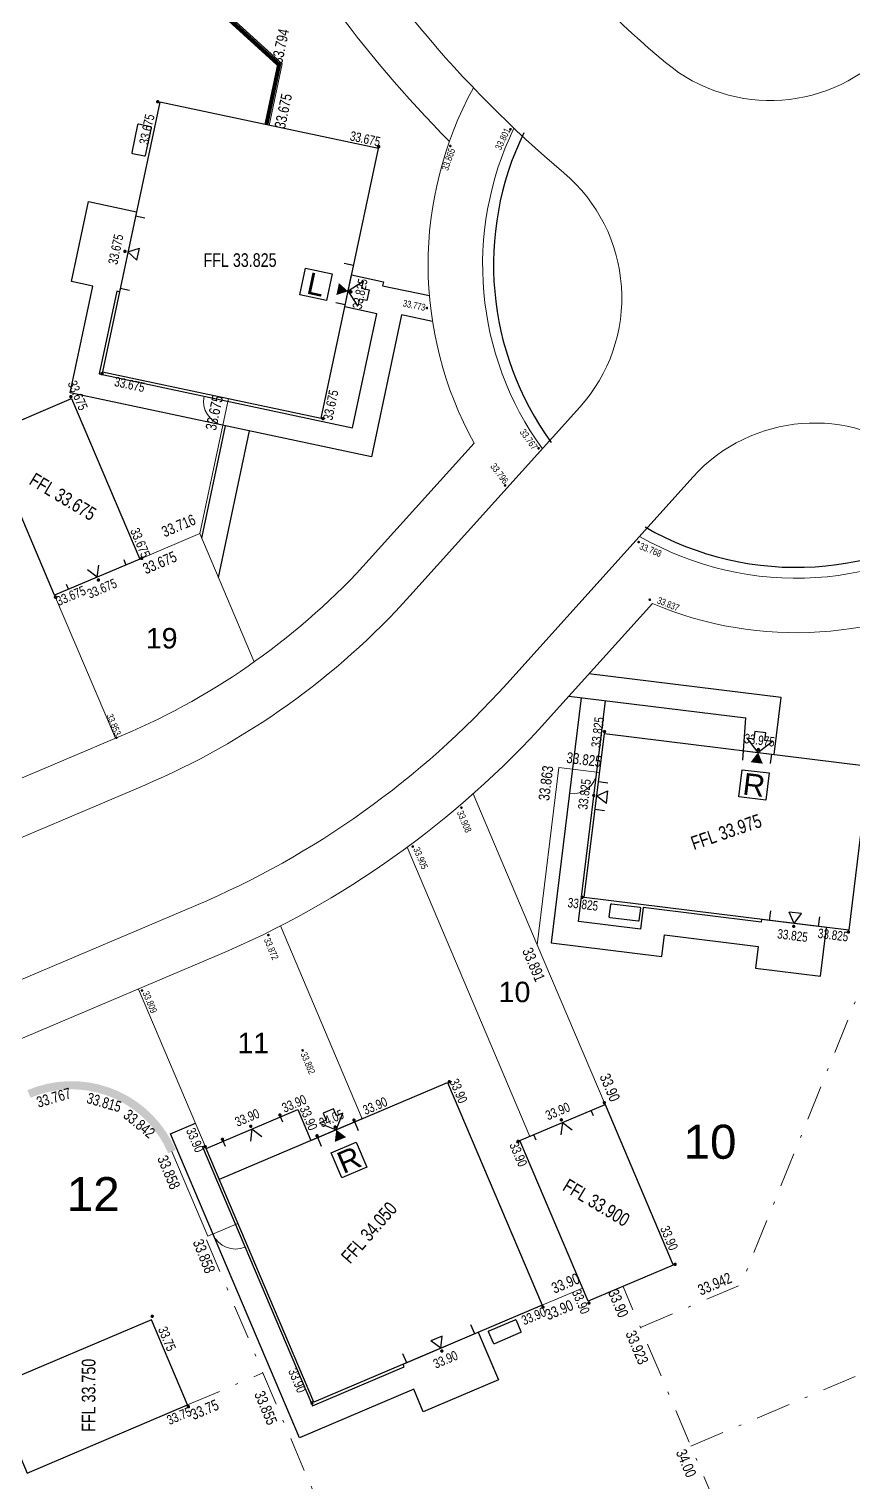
# Model space of a CAD drawing. Header units: metres. Extents: x 337936 to 338610, y 373199 to 374026.
# Drawn here: x 338150.7 to 338180.9, y 373408.1 to 373461.4 of the extents above; entities that cross this region are included whole.
import ezdxf

# ---------------------------------------------------------------- set-up
doc = ezdxf.new("R2010")
doc.units = ezdxf.units.M
doc.linetypes.add('DASHDOT', pattern=[25.4, 12.7, -6.35, 0, -6.35])
doc.linetypes.add('DASHED', pattern=[0.75, 0.5, -0.25])
for name, color, linetype in [('A-WH_HT-Access-Main', 252, 'Continuous'), ('A-WH_HT-Services-ASHP', 252, 'Continuous'), ('A-WH_HT-Wall-Structure', 252, 'Continuous'), ('DGL-Hedgerow', 252, 'HEDGE'), ('DGL-Paths', 252, 'Continuous'), ('EXTERNAL_WORKS_BACK_OF_FOOTWAY_LEVELS', 7, 'Continuous'), ('HOUSE_EXTERNAL_LEVELS', 7, 'Continuous'), ('HOUSE_SLAB_LEVEL', 7, 'Continuous'), ('PLOT_BOUNDARY_ANNOTATION', 7, 'Continuous')]:
    doc.layers.add(name, color=color, linetype=linetype)
doc.layers.add('A-WH_HT-Wall-Door Openings', color=252, linetype='Continuous', plot=False)
for name, color, linetype, lineweight in [('DGL_BT Gates', 252, 'Continuous', 9), ('DGL_BT Rear Fencing', 252, 'DASHDOT', 9), ('DGL_BT-Screen Fence', 252, 'FENCELINE2', 9), ('DGL_BT-Screen Pier Wall + Panels', 252, 'DASHED', 9), ('DGL_BT-Screen Wall', 252, 'Continuous', 9), ('DGL_DRIVE', 252, 'Continuous', 9), ('DGL_Footpath', 252, 'Continuous', 9), ('DGL_Plot Parking', 252, 'Continuous', 9), ('DGL_PlotNo', 252, 'Continuous', 9), ('DGL_ROAD_KERBLINE', 252, 'Continuous', 9)]:
    doc.layers.add(name, color=color, linetype=linetype, lineweight=lineweight)
doc.layers.add('HOUSE_DOORS', color=3, linetype='Continuous', true_color=0x00ff00)
doc.styles.add('9751B-2D$0$SSL', font='simplex.shx')
doc.styles.add('AnnotativeArial', font='arial.ttf', dxfattribs={"height": 2})
doc.styles.add('ESTROAD', font='arial.ttf', dxfattribs={"width": 0.75})
doc.styles.get("Standard").update_dxf_attribs({"font": 'arial.ttf'})
doc.linetypes.add('FENCELINE2', pattern='A,6.35,-2.54,[132,ltypeshp.shx,S=2.54,R=0,X=-2.54,Y=0],-2.54,25.4', length=36.83)
doc.linetypes.add('HEDGE', pattern='A,0.0001,-0.165,[")",9751B-2D$0$SSL,S=0.24,R=110,X=0.1014,Y=0.0975],-0.15,[")",9751B-2D$0$SSL,S=0.3,R=90,X=0.384,Y=0.125],-0.4,[")",9751B-2D$0$SSL,S=0.24,R=70,X=0.353,Y=0.027],-0.43', length=1.1451)

msp = doc.modelspace()

# ---------------------------------------------------------------- hatches: boundary and pattern name
at = {"layer": 'EXTERNAL_WORKS_BACK_OF_FOOTWAY_LEVELS'}
h = msp.add_hatch(color=256, dxfattribs=at)
edge = h.paths.add_edge_path(flags=17)
edge.add_ellipse((338168.318, 373457.761), major_axis=(0.0354, 0.0354), ratio=1, start_angle=45, end_angle=225, ccw=False)
edge.add_ellipse((338168.318, 373457.761), major_axis=(0.0354, 0.0354), ratio=1, start_angle=225, end_angle=405, ccw=False)
h = msp.add_hatch(color=256, dxfattribs=at)
edge = h.paths.add_edge_path(flags=17)
edge.add_ellipse((338166.109, 373457.147), major_axis=(0.0354, 0.0354), ratio=1, start_angle=45, end_angle=225, ccw=False)
edge.add_ellipse((338166.109, 373457.147), major_axis=(0.0354, 0.0354), ratio=1, start_angle=225, end_angle=405, ccw=False)
h = msp.add_hatch(color=256, dxfattribs=at)
edge = h.paths.add_edge_path(flags=17)
edge.add_ellipse((338165.251, 373451.203), major_axis=(0.0354, 0.0354), ratio=1, start_angle=45, end_angle=225, ccw=False)
edge.add_ellipse((338165.251, 373451.203), major_axis=(0.0354, 0.0354), ratio=1, start_angle=225, end_angle=405, ccw=False)
h = msp.add_hatch(color=256, dxfattribs=at)
edge = h.paths.add_edge_path(flags=17)
edge.add_ellipse((338169.349, 373446.055), major_axis=(0.0354, 0.0354), ratio=1, start_angle=45, end_angle=225, ccw=False)
edge.add_ellipse((338169.349, 373446.055), major_axis=(0.0354, 0.0354), ratio=1, start_angle=225, end_angle=405, ccw=False)
h = msp.add_hatch(color=256, dxfattribs=at)
edge = h.paths.add_edge_path(flags=17)
edge.add_ellipse((338168.121, 373444.691), major_axis=(0.0354, 0.0354), ratio=1, start_angle=45, end_angle=225, ccw=False)
edge.add_ellipse((338168.121, 373444.691), major_axis=(0.0354, 0.0354), ratio=1, start_angle=225, end_angle=405, ccw=False)
h = msp.add_hatch(color=256, dxfattribs=at)
edge = h.paths.add_edge_path(flags=17)
edge.add_ellipse((338173.022, 373442.612), major_axis=(0.0354, 0.0354), ratio=1, start_angle=45, end_angle=225, ccw=False)
edge.add_ellipse((338173.022, 373442.612), major_axis=(0.0354, 0.0354), ratio=1, start_angle=225, end_angle=405, ccw=False)
h = msp.add_hatch(color=256, dxfattribs=at)
edge = h.paths.add_edge_path(flags=17)
edge.add_ellipse((338173.431, 373440.5), major_axis=(0.0354, 0.0354), ratio=1, start_angle=45, end_angle=225, ccw=False)
edge.add_ellipse((338173.431, 373440.5), major_axis=(0.0354, 0.0354), ratio=1, start_angle=225, end_angle=405, ccw=False)
h = msp.add_hatch(color=256, dxfattribs=at)
edge = h.paths.add_edge_path(flags=17)
edge.add_ellipse((338153.858, 373435.438), major_axis=(0.0354, 0.0354), ratio=1, start_angle=45, end_angle=225, ccw=False)
edge.add_ellipse((338153.858, 373435.438), major_axis=(0.0354, 0.0354), ratio=1, start_angle=225, end_angle=405, ccw=False)
h = msp.add_hatch(color=256, dxfattribs=at)
edge = h.paths.add_edge_path(flags=17)
edge.add_ellipse((338166.519, 373432.868), major_axis=(0.0354, 0.0354), ratio=1, start_angle=45, end_angle=225, ccw=False)
edge.add_ellipse((338166.519, 373432.868), major_axis=(0.0354, 0.0354), ratio=1, start_angle=225, end_angle=405, ccw=False)
h = msp.add_hatch(color=256, dxfattribs=at)
edge = h.paths.add_edge_path(flags=17)
edge.add_ellipse((338164.734, 373431.443), major_axis=(0.0354, 0.0354), ratio=1, start_angle=45, end_angle=225, ccw=False)
edge.add_ellipse((338164.734, 373431.443), major_axis=(0.0354, 0.0354), ratio=1, start_angle=225, end_angle=405, ccw=False)
h = msp.add_hatch(color=256, dxfattribs=at)
edge = h.paths.add_edge_path(flags=17)
edge.add_ellipse((338159.437, 373428.193), major_axis=(0.0354, 0.0354), ratio=1, start_angle=45, end_angle=225, ccw=False)
edge.add_ellipse((338159.437, 373428.193), major_axis=(0.0354, 0.0354), ratio=1, start_angle=225, end_angle=405, ccw=False)
h = msp.add_hatch(color=256, dxfattribs=at)
edge = h.paths.add_edge_path(flags=17)
edge.add_ellipse((338154.8, 373426.16), major_axis=(0.0354, 0.0354), ratio=1, start_angle=45, end_angle=225, ccw=False)
edge.add_ellipse((338154.8, 373426.16), major_axis=(0.0354, 0.0354), ratio=1, start_angle=225, end_angle=405, ccw=False)
h = msp.add_hatch(color=256, dxfattribs=at)
edge = h.paths.add_edge_path(flags=17)
edge.add_ellipse((338160.692, 373423.962), major_axis=(0.0354, 0.0354), ratio=1, start_angle=45, end_angle=225, ccw=False)
edge.add_ellipse((338160.692, 373423.962), major_axis=(0.0354, 0.0354), ratio=1, start_angle=225, end_angle=405, ccw=False)
at = {"layer": 'HOUSE_DOORS'}
for points in [[(338162.36, 373451.817), (338161.932, 373451.678), (338162.026, 373452.118)], [(338177.404, 373434.896), (338177.579, 373434.482), (338177.133, 373434.537)], [(338161.929, 373421.05), (338162.289, 373420.779), (338161.874, 373420.603)]]:
    msp.add_hatch(color=256, dxfattribs=at).paths.add_polyline_path(points, flags=17)
at = {"layer": 'HOUSE_EXTERNAL_LEVELS'}
h = msp.add_hatch(color=256, dxfattribs=at)
edge = h.paths.add_edge_path(flags=17)
edge.add_ellipse((338155.378, 373458.772), major_axis=(0.0448, 0.0448), ratio=1, start_angle=-57, end_angle=123, ccw=False)
edge.add_ellipse((338155.378, 373458.772), major_axis=(0.0448, 0.0448), ratio=1, start_angle=123, end_angle=303, ccw=False)
h = msp.add_hatch(color=256, dxfattribs=at)
edge = h.paths.add_edge_path(flags=17)
edge.add_ellipse((338163.488, 373457.123), major_axis=(-0.0448, 0.0448), ratio=1, start_angle=123, end_angle=303, ccw=False)
edge.add_ellipse((338163.488, 373457.123), major_axis=(-0.0448, 0.0448), ratio=1, start_angle=-57, end_angle=123, ccw=False)
h = msp.add_hatch(color=256, dxfattribs=at)
edge = h.paths.add_edge_path(flags=17)
edge.add_ellipse((338154.175, 373453.282), major_axis=(-0.0448, 0.0448), ratio=1, start_angle=123, end_angle=303, ccw=False)
edge.add_ellipse((338154.175, 373453.282), major_axis=(-0.0448, 0.0448), ratio=1, start_angle=-57, end_angle=123, ccw=False)
h = msp.add_hatch(color=256, dxfattribs=at)
edge = h.paths.add_edge_path(flags=17)
edge.add_ellipse((338162.466, 373451.795), major_axis=(-0.0448, 0.0448), ratio=1, start_angle=-57, end_angle=123, ccw=False)
edge.add_ellipse((338162.466, 373451.795), major_axis=(-0.0448, 0.0448), ratio=1, start_angle=123, end_angle=303, ccw=False)
h = msp.add_hatch(color=256, dxfattribs=at)
edge = h.paths.add_edge_path(flags=17)
edge.add_ellipse((338153.331, 373448.791), major_axis=(-0.0448, 0.0448), ratio=1, start_angle=-57, end_angle=123, ccw=False)
edge.add_ellipse((338153.331, 373448.791), major_axis=(-0.0448, 0.0448), ratio=1, start_angle=123, end_angle=303, ccw=False)
h = msp.add_hatch(color=256, dxfattribs=at)
edge = h.paths.add_edge_path(flags=17)
edge.add_ellipse((338152.191, 373447.948), major_axis=(0.0448, 0.0448), ratio=1, start_angle=158, end_angle=338, ccw=False)
edge.add_ellipse((338152.191, 373447.948), major_axis=(0.0448, 0.0448), ratio=1, start_angle=-22, end_angle=158, ccw=False)
h = msp.add_hatch(color=256, dxfattribs=at)
edge = h.paths.add_edge_path(flags=17)
edge.add_ellipse((338161.442, 373447.142), major_axis=(0.0448, 0.0448), ratio=1, start_angle=123, end_angle=303, ccw=False)
edge.add_ellipse((338161.442, 373447.142), major_axis=(0.0448, 0.0448), ratio=1, start_angle=-57, end_angle=123, ccw=False)
h = msp.add_hatch(color=256, dxfattribs=at)
edge = h.paths.add_edge_path(flags=17)
edge.add_ellipse((338154.789, 373442.016), major_axis=(0.0448, 0.0448), ratio=1, start_angle=158, end_angle=338, ccw=False)
edge.add_ellipse((338154.789, 373442.016), major_axis=(0.0448, 0.0448), ratio=1, start_angle=-22, end_angle=158, ccw=False)
h = msp.add_hatch(color=256, dxfattribs=at)
edge = h.paths.add_edge_path(flags=17)
edge.add_ellipse((338153.201, 373441.224), major_axis=(0.0448, 0.0448), ratio=1, start_angle=-22, end_angle=158, ccw=False)
edge.add_ellipse((338153.201, 373441.224), major_axis=(0.0448, 0.0448), ratio=1, start_angle=158, end_angle=338, ccw=False)
h = msp.add_hatch(color=256, dxfattribs=at)
edge = h.paths.add_edge_path(flags=17)
edge.add_ellipse((338151.625, 373440.593), major_axis=(-0.0448, 0.0448), ratio=1, start_angle=-22, end_angle=158, ccw=False)
edge.add_ellipse((338151.625, 373440.593), major_axis=(-0.0448, 0.0448), ratio=1, start_angle=158, end_angle=338, ccw=False)
h = msp.add_hatch(color=256, dxfattribs=at)
edge = h.paths.add_edge_path(flags=17)
edge.add_ellipse((338171.773, 373435.662), major_axis=(0.0448, 0.0448), ratio=1, start_angle=128, end_angle=308, ccw=False)
edge.add_ellipse((338171.773, 373435.662), major_axis=(0.0448, 0.0448), ratio=1, start_angle=-52, end_angle=128, ccw=False)
h = msp.add_hatch(color=256, dxfattribs=at)
edge = h.paths.add_edge_path(flags=17)
edge.add_ellipse((338177.417, 373435.004), major_axis=(0.0448, 0.0448), ratio=1, start_angle=128, end_angle=308, ccw=False)
edge.add_ellipse((338177.417, 373435.004), major_axis=(0.0448, 0.0448), ratio=1, start_angle=-52, end_angle=128, ccw=False)
h = msp.add_hatch(color=256, dxfattribs=at)
edge = h.paths.add_edge_path(flags=17)
edge.add_ellipse((338171.376, 373433.318), major_axis=(-0.0448, 0.0448), ratio=1, start_angle=128, end_angle=308, ccw=False)
edge.add_ellipse((338171.376, 373433.318), major_axis=(-0.0448, 0.0448), ratio=1, start_angle=-52, end_angle=128, ccw=False)
h = msp.add_hatch(color=256, dxfattribs=at)
edge = h.paths.add_edge_path(flags=17)
edge.add_ellipse((338170.952, 373429.578), major_axis=(-0.0448, 0.0448), ratio=1, start_angle=128, end_angle=308, ccw=False)
edge.add_ellipse((338170.952, 373429.578), major_axis=(-0.0448, 0.0448), ratio=1, start_angle=-52, end_angle=128, ccw=False)
h = msp.add_hatch(color=256, dxfattribs=at)
edge = h.paths.add_edge_path(flags=17)
edge.add_ellipse((338178.712, 373428.516), major_axis=(0.0448, 0.0448), ratio=1, start_angle=-52, end_angle=128, ccw=False)
edge.add_ellipse((338178.712, 373428.516), major_axis=(0.0448, 0.0448), ratio=1, start_angle=128, end_angle=308, ccw=False)
h = msp.add_hatch(color=256, dxfattribs=at)
edge = h.paths.add_edge_path(flags=17)
edge.add_ellipse((338180.721, 373428.305), major_axis=(-0.0448, 0.0448), ratio=1, start_angle=128, end_angle=308, ccw=False)
edge.add_ellipse((338180.721, 373428.305), major_axis=(-0.0448, 0.0448), ratio=1, start_angle=-52, end_angle=128, ccw=False)
h = msp.add_hatch(color=256, dxfattribs=at)
edge = h.paths.add_edge_path(flags=17)
edge.add_ellipse((338166.078, 373422.813), major_axis=(0.0448, 0.0448), ratio=1, start_angle=-21.9785, end_angle=158.0215, ccw=False)
edge.add_ellipse((338166.078, 373422.813), major_axis=(0.0448, 0.0448), ratio=1, start_angle=158.0215, end_angle=338.0215, ccw=False)
h = msp.add_hatch(color=256, dxfattribs=at)
edge = h.paths.add_edge_path(flags=17)
edge.add_ellipse((338171.762, 373422.046), major_axis=(-0.0448, 0.0448), ratio=1, start_angle=158, end_angle=338, ccw=False)
edge.add_ellipse((338171.762, 373422.046), major_axis=(-0.0448, 0.0448), ratio=1, start_angle=-22, end_angle=158, ccw=False)
h = msp.add_hatch(color=256, dxfattribs=at)
edge = h.paths.add_edge_path(flags=17)
edge.add_ellipse((338159.86, 373421.595), major_axis=(-0.0448, 0.0448), ratio=1, start_angle=-21.9785, end_angle=158.0215, ccw=False)
edge.add_ellipse((338159.86, 373421.595), major_axis=(-0.0448, 0.0448), ratio=1, start_angle=158.0215, end_angle=338.0215, ccw=False)
h = msp.add_hatch(color=256, dxfattribs=at)
edge = h.paths.add_edge_path(flags=17)
edge.add_ellipse((338162.578, 373421.405), major_axis=(-0.0448, 0.0448), ratio=1, start_angle=-21.9785, end_angle=158.0215, ccw=False)
edge.add_ellipse((338162.578, 373421.405), major_axis=(-0.0448, 0.0448), ratio=1, start_angle=158.0215, end_angle=338.0215, ccw=False)
h = msp.add_hatch(color=256, dxfattribs=at)
edge = h.paths.add_edge_path(flags=17)
edge.add_ellipse((338170.186, 373421.415), major_axis=(0.0448, 0.0448), ratio=1, start_angle=158, end_angle=338, ccw=False)
edge.add_ellipse((338170.186, 373421.415), major_axis=(0.0448, 0.0448), ratio=1, start_angle=-22, end_angle=158, ccw=False)
h = msp.add_hatch(color=256, dxfattribs=at)
edge = h.paths.add_edge_path(flags=17)
edge.add_ellipse((338158.792, 373421.179), major_axis=(0.0448, 0.0448), ratio=1, start_angle=158.0215, end_angle=338.0215, ccw=False)
edge.add_ellipse((338158.792, 373421.179), major_axis=(0.0448, 0.0448), ratio=1, start_angle=-21.9785, end_angle=158.0215, ccw=False)
h = msp.add_hatch(color=256, dxfattribs=at)
edge = h.paths.add_edge_path(flags=17)
edge.add_ellipse((338161.223, 373420.83), major_axis=(0.0448, 0.0448), ratio=1, start_angle=-21.9785, end_angle=158.0215, ccw=False)
edge.add_ellipse((338161.223, 373420.83), major_axis=(0.0448, 0.0448), ratio=1, start_angle=158.0215, end_angle=338.0215, ccw=False)
h = msp.add_hatch(color=256, dxfattribs=at)
edge = h.paths.add_edge_path(flags=17)
edge.add_ellipse((338161.887, 373421.15), major_axis=(0.0448, 0.0448), ratio=1, start_angle=158.0215, end_angle=338.0215, ccw=False)
edge.add_ellipse((338161.887, 373421.15), major_axis=(0.0448, 0.0448), ratio=1, start_angle=-21.9785, end_angle=158.0215, ccw=False)
h = msp.add_hatch(color=256, dxfattribs=at)
edge = h.paths.add_edge_path(flags=17)
edge.add_ellipse((338157.12, 373420.431), major_axis=(-0.0448, 0.0448), ratio=1, start_angle=-21.9785, end_angle=158.0215, ccw=False)
edge.add_ellipse((338157.12, 373420.431), major_axis=(-0.0448, 0.0448), ratio=1, start_angle=158.0215, end_angle=338.0215, ccw=False)
h = msp.add_hatch(color=256, dxfattribs=at)
edge = h.paths.add_edge_path(flags=17)
edge.add_ellipse((338157.752, 373420.699), major_axis=(0.0448, 0.0448), ratio=1, start_angle=158.0215, end_angle=338.0215, ccw=False)
edge.add_ellipse((338157.752, 373420.699), major_axis=(0.0448, 0.0448), ratio=1, start_angle=-21.9785, end_angle=158.0215, ccw=False)
h = msp.add_hatch(color=256, dxfattribs=at)
edge = h.paths.add_edge_path(flags=17)
edge.add_ellipse((338168.598, 373420.623), major_axis=(0.0448, 0.0448), ratio=1, start_angle=-22, end_angle=158, ccw=False)
edge.add_ellipse((338168.598, 373420.623), major_axis=(0.0448, 0.0448), ratio=1, start_angle=158, end_angle=338, ccw=False)
h = msp.add_hatch(color=256, dxfattribs=at)
edge = h.paths.add_edge_path(flags=17)
edge.add_ellipse((338174.36, 373416.114), major_axis=(0.0448, 0.0448), ratio=1, start_angle=158, end_angle=338, ccw=False)
edge.add_ellipse((338174.36, 373416.114), major_axis=(0.0448, 0.0448), ratio=1, start_angle=-22, end_angle=158, ccw=False)
h = msp.add_hatch(color=256, dxfattribs=at)
edge = h.paths.add_edge_path(flags=17)
edge.add_ellipse((338169.511, 373414.546), major_axis=(-0.0448, 0.0448), ratio=1, start_angle=158.0215, end_angle=338.0215, ccw=False)
edge.add_ellipse((338169.511, 373414.546), major_axis=(-0.0448, 0.0448), ratio=1, start_angle=-21.9785, end_angle=158.0215, ccw=False)
h = msp.add_hatch(color=256, dxfattribs=at)
edge = h.paths.add_edge_path(flags=17)
edge.add_ellipse((338171.196, 373414.691), major_axis=(0.0448, 0.0448), ratio=1, start_angle=-22, end_angle=158, ccw=False)
edge.add_ellipse((338171.196, 373414.691), major_axis=(0.0448, 0.0448), ratio=1, start_angle=158, end_angle=338, ccw=False)
h = msp.add_hatch(color=256, dxfattribs=at)
edge = h.paths.add_edge_path(flags=17)
edge.add_ellipse((338155.175, 373414.208), major_axis=(0.0448, 0.0448), ratio=1, start_angle=-22, end_angle=158, ccw=False)
edge.add_ellipse((338155.175, 373414.208), major_axis=(0.0448, 0.0448), ratio=1, start_angle=158, end_angle=338, ccw=False)
h = msp.add_hatch(color=256, dxfattribs=at)
edge = h.paths.add_edge_path(flags=17)
edge.add_ellipse((338165.802, 373412.932), major_axis=(0.0448, 0.0448), ratio=1, start_angle=-21.9785, end_angle=158.0215, ccw=False)
edge.add_ellipse((338165.802, 373412.932), major_axis=(0.0448, 0.0448), ratio=1, start_angle=158.0215, end_angle=338.0215, ccw=False)
h = msp.add_hatch(color=256, dxfattribs=at)
edge = h.paths.add_edge_path(flags=17)
edge.add_ellipse((338156.505, 373410.888), major_axis=(0.0448, 0.0448), ratio=1, start_angle=247.9955, end_angle=427.9955, ccw=False)
edge.add_ellipse((338156.505, 373410.888), major_axis=(0.0448, 0.0448), ratio=1, start_angle=67.9955, end_angle=247.9955, ccw=False)
h = msp.add_hatch(color=256, dxfattribs=at)
edge = h.paths.add_edge_path(flags=17)
edge.add_ellipse((338161.037, 373411.025), major_axis=(0.0448, 0.0448), ratio=1, start_angle=158.0215, end_angle=338.0215, ccw=False)
edge.add_ellipse((338161.037, 373411.025), major_axis=(0.0448, 0.0448), ratio=1, start_angle=-21.9785, end_angle=158.0215, ccw=False)

# ---------------------------------------------------------------- linework, layer by layer
at = {"layer": 'A-WH_HT-Access-Main'}
for points in [[(338162.363, 373451.829), (338162.914, 373452.188), (338162.86, 373451.933), (338163.134, 373451.875), (338163.049, 373451.474), (338162.775, 373451.533), (338162.721, 373451.278), (338162.363, 373451.829)], [(338161.928, 373421.052), (338162.175, 373421.661), (338161.935, 373421.56), (338161.826, 373421.817), (338161.449, 373421.657), (338161.558, 373421.4), (338161.319, 373421.298), (338161.928, 373421.052)]]:
    msp.add_lwpolyline(points, dxfattribs=at)
at = {"layer": 'A-WH_HT-Access-Main', "elevation": 0}
msp.add_lwpolyline([(338177.398, 373434.897), (338177.917, 373435.302), (338177.658, 373435.334), (338177.692, 373435.612), (338177.286, 373435.661), (338177.252, 373435.384), (338176.993, 373435.415), (338177.398, 373434.897)], dxfattribs=at)
at = {"layer": 'A-WH_HT-Services-ASHP'}
for points in [[(338154.676, 373457.948, 0.414214), (338154.641, 373457.924), (338154.426, 373456.912, 0.414214), (338154.449, 373456.876), (338154.897, 373456.781, 0.414214), (338154.932, 373456.804), (338155.147, 373457.817, 0.414214), (338155.124, 373457.852)], [(338167.518, 373413.639, -0.414214), (338167.534, 373413.678), (338168.487, 373414.082, -0.414214), (338168.526, 373414.067), (338168.705, 373413.645, -0.414214), (338168.689, 373413.606), (338167.736, 373413.201, -0.414214), (338167.697, 373413.217)]]:
    msp.add_lwpolyline(points, format="xyb", close=True, dxfattribs=at)
at = {"layer": 'A-WH_HT-Services-ASHP', "elevation": 0}
msp.add_lwpolyline([(338173.032, 373428.73, -0.414214), (338172.999, 373428.704), (338171.972, 373428.83, -0.414214), (338171.946, 373428.864), (338172.001, 373429.318, -0.414214), (338172.035, 373429.344), (338173.062, 373429.218, -0.414214), (338173.088, 373429.185)], format="xyb", close=True, dxfattribs=at)
at = {"layer": 'A-WH_HT-Wall-Door Openings', "linetype": 'ByBlock'}
for p, q in [((338154.563, 373454.585), (338154.908, 373454.512)), ((338162.218, 373452.843), (338162.563, 373452.77)), ((338153.999, 373451.934), (338154.344, 373451.861)), ((338161.912, 373451.403), (338162.256, 373451.329)), ((338176.848, 373434.609, 0), (338176.949, 373436.161)), ((338177.863, 373434.485, 0), (338177.906, 373434.835, 0)), ((338171.896, 373433.769, 0), (338171.546, 373433.812, 0)), ((338171.771, 373432.754, 0), (338171.421, 373432.797, 0)), ((338177.827, 373428.734, 0), (338177.87, 373429.084, 0)), ((338179.623, 373428.513, 0), (338179.666, 373428.863, 0)), ((338159.971, 373421.332), (338159.887, 373421.53)), ((338162.744, 373421.015), (338162.606, 373421.339)), ((338157.863, 373420.437), (338157.779, 373420.635)), ((338161.388, 373420.439), (338161.251, 373420.764)), ((338167.007, 373413.563), (338166.869, 373413.888)), ((338164.512, 373412.504), (338164.375, 373412.829))]:
    msp.add_line(p, q, dxfattribs=at)
at = {"layer": 'A-WH_HT-Wall-Structure'}
for p, q in [((338154.129, 373441.969), (338154.213, 373441.771)), ((338152.021, 373441.074), (338152.105, 373440.877)), ((338171.366, 373421.565), (338171.282, 373421.763)), ((338169.258, 373420.67), (338169.174, 373420.868))]:
    msp.add_line(p, q, dxfattribs=at)
for points in [[(338161.37, 373447.158), (338163.473, 373457.052), (338155.45, 373458.757), (338153.346, 373448.863)], [(338149.094, 373446.554), (338152.219, 373447.881), (338154.721, 373441.987), (338151.596, 373440.661)], [(338157.152, 373420.368), (338160.515, 373421.796), (338160.999, 373420.657), (338166.014, 373422.786), (338169.483, 373414.614), (338161.104, 373411.057)], [(338174.292, 373416.085), (338171.167, 373414.759), (338168.665, 373420.652), (338171.79, 373421.979)]]:
    msp.add_lwpolyline(points, close=True, dxfattribs=at)
at = {"layer": 'A-WH_HT-Wall-Structure', "lineweight": -3, "elevation": 0}
msp.add_lwpolyline([(338171.764, 373435.589), (338181.469, 373434.397), (338180.73, 373428.377), (338171.025, 373429.569)], close=True, dxfattribs=at)
at = {"layer": 'A-WH_HT-Wall-Structure'}
msp.add_lwpolyline([(338162.907, 373421.467), (338157.635, 373419.229)], dxfattribs=at)
at = {"layer": 'A-WH_HT-Wall-Structure', "elevation": 0}
msp.add_lwpolyline([(338156.476, 373410.956), (338155.149, 373414.081), (338149.256, 373411.579), (338150.582, 373408.454)], close=True, dxfattribs=at)
at = {"layer": 'DGL-Hedgerow'}
for start, end in [(154.1632, 215.9541), (240.0459, 307.1648)]:
    msp.add_arc((338178.798, 373452.788), 11.1, start, end, dxfattribs=at)
at = {"layer": 'DGL-Paths'}
for p, q in [((338178.25, 373436.908), (338171.2, 373437.774)), ((338170.465, 373436.957), (338176.949, 373436.161)), ((338177.994, 373434.824), (338178.25, 373436.908)), ((338176.803, 373434.97), (338177.994, 373434.824))]:
    msp.add_line(p, q, dxfattribs=at)
for points in [[(338165.459, 373450.711), (338164.323, 373450.953), (338163.216, 373445.743), (338152.16, 373448.093), (338152.993, 373452.009), (338152.21, 373452.175), (338152.834, 373455.11), (338154.595, 373454.736), (338153.971, 373451.801), (338153.873, 373451.822), (338153.228, 373448.786), (338162.523, 373446.81), (338163.412, 373450.993), (338162.238, 373451.243), (338162.488, 373452.416), (338163.661, 373452.167), (338163.63, 373452.02), (338165.346, 373451.656)], [(338156.994, 373442.762), (338157.869, 373446.879)], [(338157.607, 373441.318), (338158.749, 373446.692)], [(338157.113, 373420.46), (338157.021, 373420.421), (338161.051, 373410.926), (338164.418, 373412.355), (338164.379, 373412.447), (338167.14, 373413.62), (338167.882, 373411.872), (338165.121, 373410.699), (338164.77, 373411.527), (338160.574, 373409.746), (338155.841, 373420.898), (338156.761, 373421.289)]]:
    msp.add_lwpolyline(points, dxfattribs=at)
at = {"layer": 'DGL-Paths', "flags": 128}
msp.add_lwpolyline([(338170.918, 373436.902), (338169.813, 373427.904), (338173.877, 373427.405), (338173.975, 373428.199), (338177.412, 373427.777), (338177.315, 373426.983), (338179.697, 373426.691), (338179.916, 373428.477), (338177.534, 373428.77), (338177.522, 373428.671), (338173.191, 373429.202), (338173.094, 373428.408), (338170.816, 373428.688), (338171.811, 373436.792)], dxfattribs=at)
at = {"layer": 'DGL_BT Gates'}
for centre, start, end in [((338157.958, 373447.781), 168, 258), ((338170.595, 373434.277), 263, 353), ((338158.229, 373417.574), 203, 293)]:
    msp.add_arc(centre, 0.9, start, end, dxfattribs=at)
at = {"layer": 'DGL_BT Rear Fencing', "ltscale": 0.1}
for p, q in [((338157.164, 373417.013), (338164.01, 373400.884)), ((338179.004, 373399.865), (338172.451, 373415.304)), ((338174.94, 373409.44), (338183.386, 373413.025)), ((338156.476, 373410.956), (338159.237, 373412.128))]:
    msp.add_line(p, q, dxfattribs=at)
at = {"layer": 'DGL_BT Rear Fencing', "ltscale": 0.1, "flags": 128}
msp.add_lwpolyline([(338173.091, 373413.797), (338176.773, 373415.36), (338183.767, 373432.672)], dxfattribs=at)
at = {"layer": 'DGL_BT-Screen Fence', "ltscale": 0.03}
for points in [[(338150.696, 373467.575), (338151.282, 373466.194), (338152.663, 373466.78), (338159.94, 373460.158), (338159.461, 373457.904)], [(338154.721, 373441.987), (338156.926, 373442.923), (338157.979, 373447.878)], [(338171.588, 373434.155), (338170.099, 373434.338), (338169.301, 373427.842), (338171.79, 373421.979)], [(338155.9, 373420.247), (338157.217, 373417.145), (338158.321, 373417.613)], [(338169.483, 373414.614), (338170.962, 373415.242)]]:
    msp.add_lwpolyline(points, dxfattribs=at)
at = {"layer": 'DGL_BT-Screen Pier Wall + Panels', "ltscale": 0.5, "const_width": 0.15, "flags": 128}
msp.add_lwpolyline([(338150.604, 373467.536), (338151.229, 373466.063), (338152.643, 373466.663), (338159.83, 373460.123), (338159.363, 373457.925)], dxfattribs=at)
at = {"layer": 'DGL_BT-Screen Wall', "const_width": 0.3}
msp.add_lwpolyline([(338150.655, 373422.366, -0.414214), (338155.9, 373420.247)], format="xyb", dxfattribs=at)
at = {"layer": 'DGL_DRIVE'}
for p, q in [((338158.922, 373438.22), (338156.926, 373442.923)), ((338169.301, 373427.842), (338166.952, 373433.377)), ((338169.029, 373420.806), (338164.526, 373431.414)), ((338157.152, 373420.368), (338154.671, 373426.214))]:
    msp.add_line(p, q, dxfattribs=at)
at = {"layer": 'DGL_DRIVE', "flags": 128}
msp.add_lwpolyline([(338151.596, 373440.661), (338153.823, 373435.414)], dxfattribs=at)
at = {"layer": 'DGL_DRIVE'}
msp.add_lwpolyline([(338159.88, 373428.529), (338162.882, 373421.456)], dxfattribs=at)
at = {"layer": 'DGL_Footpath'}
for p, q in [((338163.14, 373441.974), (338166.988, 373446.248)), ((338173.528, 373440.359), (338169.68, 373436.086))]:
    msp.add_line(p, q, dxfattribs=at)
at = {"layer": 'DGL_Footpath', "flags": 128}
msp.add_lwpolyline([(338157.557, 373427.439), (338135.66, 373418.144, 0.414214), (338133.541, 373412.899), (338137.198, 373404.282), (338129.098, 373400.843), (338117.357, 373428.503), (338125.457, 373431.942), (338126.976, 373428.363, 0.414214), (338132.221, 373426.244), (338154.119, 373435.539)], format="xyb", dxfattribs=at)
at = {"layer": 'DGL_Footpath'}
for centre, radius, start, end in [((338197.869, 373488.815), 44.75, 190, 224.7364), ((338178.798, 373452.788), 13.5, 151.255, 208.9783), ((338178.798, 373452.788), 11.5, 154.1632, 215.9541), ((338178.798, 373452.788), 11.5, 240.0459, 307.1648), ((338144.116, 373459.104), 25.6, 293, 318), ((338178.798, 373452.788), 13.5, 247.0217, 300.3994), ((338144.116, 373459.104), 34.4, 293, 318)]:
    msp.add_arc(centre, radius, start, end, dxfattribs=at)
at = {"layer": 'DGL_ROAD_KERBLINE'}
for p, q in [((338164.627, 373440.636), (338170.864, 373447.563)), ((338175.013, 373444.998), (338168.194, 373437.424))]:
    msp.add_line(p, q, dxfattribs=at)
at = {"layer": 'DGL_ROAD_KERBLINE', "flags": 128}
msp.add_lwpolyline([(338156.776, 373429.28), (338134.878, 373419.985, 0.414214), (338131.7, 373412.117), (338134.576, 373405.341), (338130.157, 373403.466), (338134.576, 373405.341), (338130.157, 373403.466), (338119.979, 373427.444), (338124.398, 373429.319), (338125.135, 373427.582, 0.414214), (338133.003, 373424.403), (338154.9, 373433.698)], format="xyb", dxfattribs=at)
at = {"layer": 'DGL_ROAD_KERBLINE'}
for centre, radius, start, end in [((338197.869, 373488.815), 37.25, 190, 230.1718), ((338197.869, 373488.815), 42.75, 190, 229.8035), ((338177.854, 373464.816), 6, 230.1718, 318), ((338166.405, 373451.578), 6, 318, 49.8035), ((338179.472, 373440.983), 6, 50.9997, 138), ((338144.116, 373459.104), 27.6, 293, 318), ((338144.116, 373459.104), 32.4, 293, 318)]:
    msp.add_arc(centre, radius, start, end, dxfattribs=at)
at = {"layer": 'HOUSE_DOORS'}
for p, q in [((338154.281, 373453.26), (338154.709, 373453.399)), ((338154.615, 373452.959), (338154.709, 373453.399)), ((338154.281, 373453.26), (338154.615, 373452.959)), ((338153.159, 373441.324), (338153.213, 373441.771)), ((338153.159, 373441.324), (338152.799, 373441.595)), ((338171.483, 373433.305), (338171.898, 373433.481)), ((338171.483, 373433.305), (338171.843, 373433.034)), ((338171.843, 373433.034), (338171.898, 373433.481)), ((338178.996, 373428.983), (338178.549, 373429.038)), ((338178.725, 373428.624), (338178.549, 373429.038)), ((338178.725, 373428.624), (338178.996, 373428.983)), ((338158.834, 373421.08), (338158.78, 373420.633)), ((338158.834, 373421.08), (338159.194, 373420.809)), ((338170.228, 373421.315), (338170.173, 373420.869)), ((338170.228, 373421.315), (338170.587, 373421.045)), ((338165.814, 373413.479), (338165.4, 373413.303)), ((338165.759, 373413.032), (338165.814, 373413.479)), ((338165.759, 373413.032), (338165.4, 373413.303))]:
    msp.add_line(p, q, dxfattribs=at)
at = {"layer": 'HOUSE_EXTERNAL_LEVELS', "color": 0, "flags": 128}
for points in [[(338160.801, 373452.66), (338161.779, 373452.452), (338161.572, 373451.474), (338160.593, 373451.682), (338160.801, 373452.66)], [(338176.822, 373434.263), (338177.815, 373434.141), (338177.693, 373433.148), (338176.7, 373433.27), (338176.822, 373434.263)], [(338161.743, 373420.21), (338162.663, 373420.601), (338163.054, 373419.681), (338162.134, 373419.29), (338161.743, 373420.21)]]:
    msp.add_lwpolyline(points, dxfattribs=at)

# ---------------------------------------------------------------- texts
at = {"layer": 'DGL_Plot Parking', "char_height": 0.75, "attachment_point": 5, "style": 'AnnotativeArial'}
for s, insert in [('19', (338155.523, 373439.081)), ('10', (338168.468, 373426.102)), ('11', (338158.885, 373424.234))]:
    msp.add_mtext(s, dxfattribs=dict(at, insert=insert))
at = {"layer": 'DGL_PlotNo', "char_height": 1.25, "width": 2.66537, "attachment_point": 5, "style": 'AnnotativeArial'}
for s, insert in [('10', (338175.641, 373420.602, 0)), ('12', (338153.012, 373418.689, 0))]:
    msp.add_mtext(s, dxfattribs=dict(at, insert=insert))
at = {"layer": 'EXTERNAL_WORKS_BACK_OF_FOOTWAY_LEVELS', "linetype": 'Continuous', "style": 'ESTROAD', "width": 0.75}
for s, rotation, p in [('33.801', 64.34, (338167.967, 373456.978)), ('33.865', 70.9648, (338166.026, 373456.222)), ('33.773', 348, (338164.355, 373451.267)), ('33.767', 305.7332, (338168.646, 373446.648)), ('33.796', 306.8511, (338167.568, 373445.39)), ('33.768', 337.9642, (338173.027, 373442.369)), ('33.837', 337.9642, (338173.675, 373440.381)), ('33.853', 293, (338153.489, 373436.248)), ('33.908', 293, (338166.35, 373432.694)), ('33.905', 293, (338164.748, 373431.349)), ('33.872', 293.0215, (338159.267, 373428.024)), ('33.809', 293.0215, (338154.813, 373426.069)), ('33.882', 293.0215, (338160.613, 373423.832))]:
    msp.add_text(s, height=0.25, rotation=rotation, dxfattribs=at).set_placement(p)
at = {"layer": 'HOUSE_DOORS', "color": 100, "linetype": 'Continuous', "style": 'ESTROAD', "width": 0.75}
for s, rotation, p in [('33.675', 78, (338153.893, 373452.769)), ('33.825', 78, (338162.853, 373451.139)), ('33.675', 23, (338152.885, 373440.532)), ('33.975', 353, (338176.88, 373435.24)), ('33.825', 83, (338171.14, 373432.782)), ('33.825', 353, (338178.092, 373428.074)), ('33.90', 23, (338169.698, 373421.392)), ('33.90', 23.0215, (338158.305, 373421.156)), ('34.05', 23.0215, (338161.398, 373421.126)), ('33.90', 23.0215, (338165.582, 373412.28))]:
    msp.add_text(s, height=0.35, rotation=rotation, dxfattribs=at).set_placement(p)
at = {"layer": 'HOUSE_EXTERNAL_LEVELS', "color": 0, "linetype": 'Continuous', "style": 'ESTROAD', "width": 0.75}
for s, rotation, p in [('33.675', 78, (338155.033, 373457.172)), ('33.675', 348, (338162.406, 373457.357)), ('33.675', 348, (338153.762, 373448.343)), ('33.675', 293, (338152.065, 373448.442)), ('33.675', 78, (338161.78, 373447.055)), ('33.675', 293, (338154.36, 373443.036)), ('33.675', 23, (338151.747, 373440.266)), ('33.825', 83, (338171.621, 373435.057)), ('33.825', 353, (338170.401, 373429.22)), ('33.825', 353, (338179.58, 373428.093)), ('33.90', 293.0215, (338166.076, 373422.829)), ('33.90', 23.0215, (338160.03, 373421.672)), ('33.90', 23.0215, (338162.997, 373421.588)), ('33.90', 293.0215, (338160.574, 373421.836)), ('33.90', 293.0215, (338156.408, 373421.027)), ('33.90', 293, (338168.27, 373420.501)), ('33.90', 293, (338173.804, 373417.432)), ('33.90', 293, (338170.565, 373415.096)), ('33.90', 23.0215, (338168.819, 373413.873)), ('33.75', 293, (338155.38, 373413.735)), ('33.90', 293.0215, (338160.156, 373412.205)), ('33.75', 22.9955, (338155.81, 373410.214))]:
    msp.add_text(s, height=0.35, rotation=rotation, dxfattribs=at).set_placement(p)
at = {"layer": 'HOUSE_EXTERNAL_LEVELS', "color": 0, "char_height": 0.8, "width": 0.8, "attachment_point": 5, "line_spacing_factor": 0.888}
for s, insert, rotation in [('\\W1.00;L', (338161.186, 373452.067), 348), ('\\W1.00;R', (338177.257, 373433.705), 353), ('\\W1.00;R', (338162.398, 373419.946), 23.0215)]:
    msp.add_mtext(s, dxfattribs=dict(at, insert=insert, rotation=rotation))
at = {"layer": 'HOUSE_SLAB_LEVEL', "color": 1, "linetype": 'Continuous', "true_color": 0xff0000, "style": 'ESTROAD', "width": 0.75}
msp.add_text('FFL 33.825', height=0.5, dxfattribs=at).set_placement((338157.059, 373452.711))
for s, rotation, p in [('FFL 33.675', 329, (338150.623, 373444.755)), ('FFL 33.975', 19, (338175.05, 373431.31)), ('FFL 33.900', 329, (338170.196, 373418.852)), ('FFL 34.050', 49.0215, (338162.44, 373416.104)), ('FFL 33.750', 90, (338153.092, 373409.968))]:
    msp.add_text(s, height=0.5, rotation=rotation, dxfattribs=at).set_placement(p)
at = {"layer": 'PLOT_BOUNDARY_ANNOTATION', "linetype": 'Continuous', "style": 'ESTROAD', "width": 0.75}
for s, rotation, p in [('33.794', 78, (338159.94, 373460.141)), ('33.675', 78, (338160.046, 373457.762)), ('33.675', 78, (338157.513, 373446.684)), ('33.716', 23, (338155.63, 373442.783)), ('33.675', 23, (338154.94, 373441.427)), ('33.825', 353, (338170.357, 373434.515)), ('33.863', 83, (338169.74, 373433.11)), ('33.891', 293, (338168.741, 373427.623)), ('33.90', 293, (338171.579, 373423.006)), ('33.767', 16.2747, (338151.002, 373421.858)), ('33.815', 343.9823, (338152.74, 373422.041)), ('33.842', 320.3368, (338154.081, 373421.525)), ('33.858', 293, (338155.35, 373420.002)), ('33.858', 291.9405, (338156.654, 373416.931)), ('33.90', 23, (338169.934, 373415.03)), ('33.942', 23, (338175.303, 373414.961)), ('33.90', 293, (338171.89, 373415.085)), ('33.90', 23, (338169.702, 373414.053)), ('33.923', 293, (338172.53, 373413.578)), ('33.855', 293, (338158.911, 373411.357)), ('33.75', 23, (338156.695, 373410.395)), ('34.00', 293, (338174.379, 373409.221))]:
    msp.add_text(s, height=0.4, rotation=rotation, dxfattribs=at).set_placement(p)

doc.saveas('drawing.dxf')
